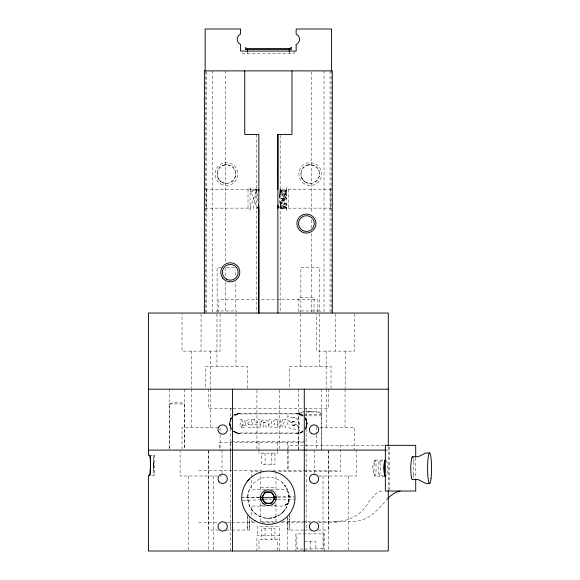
<?xml version="1.0" encoding="UTF-8"?>
<svg xmlns="http://www.w3.org/2000/svg" width="580" height="580" viewBox="0 0 580 580"><rect width="100%" height="100%" fill="white"/><g stroke="black" fill="none" stroke-linecap="round" stroke-linejoin="round"><path stroke-width="0.43" stroke-dasharray="2.9 2.17" d="M236.872 312.004L235.828 310.974L235.835 281.59M235.835 275.362L235.835 270.019M280.162 208.452L280.162 206.937L286.636 195.097L280.162 191.944L279.089 199.012M280.162 203.181L280.162 201.311M320.631 312.004L319.594 310.974L319.602 267.344L300.882 267.344L300.889 310.974L299.853 312.004M323.495 533.868L323.154 548.76L304.457 549.093M235.828 174.486L235.755 172.804M319.594 174.486L319.515 172.804M229.767 422.458L229.76 424.437M306.958 424.437L306.958 422.458M153.664 464.413L153.664 462.869L153.758 464.471M217.203 172.804L217.355 176.146L218.667 179.22M300.969 172.804L301.114 176.146L302.426 179.22M413.533 474.541L413.185 477.688M279.125 197.787L280.162 189.102L286.636 189.102L280.162 204.124L286.636 190.74L280.162 190.682L279.132 198.57M260.891 422.537L261.696 420.986L260.891 422.537L260.782 427.134L263.211 427.134L263.248 423.125L264.284 422.138L263.211 423.451M153.562 463.558L153.664 462.869M153.562 465.334L153.664 464.022L153.758 465.334M253.322 208.517L256.556 189.167L258.078 189.334M153.664 467.081L153.664 467.574L153.758 467.081M306.813 425.423L306.566 426.387M229.912 421.479L230.151 420.507M279.125 203.08L280.162 198.81L286.636 198.81L280.162 189.102L279.024 189.885M235.603 176.146L233.095 180.684L228.969 183.084M319.37 176.146L316.861 180.684L312.729 183.084M374.622 460.759L372.121 468.19L374.622 475.614M250.081 208.517L256.556 189.732L250.081 189.102L256.556 206.792L258.839 208.206L256.556 208.452L258.267 207.096M249.661 489.158C243.158 502.004 253.975 518.839 268.359 518.259M217.573 171.172L218.232 169.628M301.339 171.172L301.999 169.628M231.42 417.832C229.238 421.152 229.18 425.749 231.42 429.062M280.162 189.102L286.636 205.675L280.162 205.675L286.636 190.74L280.162 191.944L286.636 191.944L280.162 205.675L286.636 206.886L280.162 207.836L286.636 202.529L280.162 206.937M306.233 427.315L305.812 428.214M230.485 419.579L232.326 416.672A10.092 10.092 0 0 0 239.801 433.543L297.91 433.492M280.162 205.675L286.636 195.097M305.261 429.026C307.364 426.046 307.509 421.892 305.812 418.688M386.367 461.608L386.744 461.049C388.034 465.508 388.034 470.873 386.744 475.325L386.367 474.766M219.16 168.229L220.32 167.011M302.927 168.229L304.087 167.011M294.959 425.198L293.93 425.691L295.38 424.734L299.229 426.786L299.229 431.158L295.184 429.004A5.807 5.807 0 0 1 288.253 420.95L291.377 422.588A2.276 2.276 0 0 0 294.423 425.524M292.037 421.696L293.183 421.196L291.617 422.16L287.767 420.13L287.767 415.759L291.82 417.89L295.314 417.941L292.98 417.665M205.429 209.206L206.458 208.169L248.023 208.111L250.081 210.236L250.081 187.391L248.023 189.45L206.458 189.45L205.429 188.42M331.296 209.17L330.267 208.111L288.695 208.169L286.636 210.236L286.636 187.391L288.695 189.45L330.267 189.45L331.296 188.42M216.086 312.004L217.13 310.974L235.828 310.974M387.839 498.22C378.501 509.458 367.851 522.399 351.502 521.304L317.775 521.304M298.743 449.21L298.743 414.272L302.151 412.17L304.13 411.655M303.318 431.252L302.513 431.846A10.157 10.121 81.4 0 1 299.838 433.108A10.164 10.128 71.5 0 1 296.916 433.543A10.092 10.092 0 0 0 303.318 431.252L299.838 433.108M221.676 166.025L222.894 165.416M305.442 166.025L306.661 165.416M258.839 190.98L256.556 189.102L250.081 191.944L256.556 189.732L258.078 202.05M169.367 449.196L169.367 403.992C174.116 401.875 179.851 401.875 184.6 403.992L184.6 449.196M300.774 432.774L296.916 433.543M278.755 207.038L286.636 207.785L280.162 208.517L286.636 208.517L280.162 207.836L286.636 205.675L279.335 195.011M280.162 195.235L286.636 193.415M237.844 413.554L233.414 415.642A10.157 10.121 81.4 0 1 235.944 414.127A10.164 10.128 71.4 0 1 239.801 413.359L297.91 413.409M280.162 193.502L286.636 191.944L280.162 190.682L286.636 189.841M321.588 449.21L321.588 414.272C317.108 409.857 310.844 412.402 305.471 411.466M223.191 165.3L226.475 164.706L231.282 166.025M306.95 165.3L310.242 164.706L315.041 166.025M239.801 413.359L236.872 413.794L234.197 415.062A10.092 10.092 0 0 1 239.801 413.359L238.815 413.409M224.808 164.85L226.475 164.706M308.567 164.85L310.242 164.706M334.943 521.304C348.95 521.942 362.464 514.126 368.8 501.627C373.012 497.328 376.891 489.955 383.924 491.035M227.317 183.389L225.642 183.389M311.083 183.389L309.401 183.389M266.409 518.165L272.136 517.904L270.316 518.165L275.79 516.867L274.151 517.425L279.183 515.178L277.784 515.968L282.214 512.887L281.068 513.858L284.765 510.088L283.895 511.161L286.767 506.862L286.165 507.978L288.137 503.324L287.789 504.419L288.833 499.59A20.561 20.561 0 0 0 259.767 479.015A20.561 20.561 0 0 0 256.483 514.475A20.561 20.561 0 0 0 288.833 499.59L288.709 500.62L288.833 495.798L288.898 496.719L288.137 492.072L288.34 492.848L286.767 488.534L287.064 489.158L284.765 485.308L285.106 485.772L282.214 482.502M258.861 497.263L242.614 497.676L258.876 497.698M277.827 496.792L294.075 496.386M242.737 500.33L259.855 499.916M264.357 499.808L271.563 499.634M277.863 499.489L294.974 499.075M256.556 208.235L258.839 208.206M280.162 207.836L286.636 207.785M374.977 460.114L383.482 460.099M250.081 189.102L256.556 189.102M221.379 267.344L217.116 267.344L217.13 310.974M226.475 267.344L235.125 267.344M300.889 310.974L319.594 310.974M169.367 403.992L184.6 403.992M232.587 408.218L208.242 408.218L208.242 389.187M233.182 408.218L328.483 408.218L328.483 389.187M307.509 411.43L312.823 411.43M298.743 414.272L321.588 414.272M302.361 415.838L298.613 415.838L298.613 450.102M303.746 415.838L321.719 415.838L321.719 450.102M249.32 424.872L251.502 424.872L251.502 427.264L249.32 427.264A3.813 3.813 0 0 1 245.514 423.451A3.813 3.813 0 0 1 249.32 419.637L251.502 419.637L251.502 422.03L249.32 422.03A1.421 1.421 0 0 0 247.899 423.451A1.421 1.421 0 0 0 249.32 424.872L248.269 424.408L248.907 424.814M218.631 427.257L182.004 427.257L182.004 450.102M317.006 427.257L316.637 427.257L316.637 434.289M319.848 427.257L354.714 427.257L354.714 450.102M231.493 441.728L305.225 441.728M303.529 442.489L219.552 442.489L219.552 450.102M384.272 445.346L288.159 445.346L288.159 471.424M386.091 450.102L388.296 450.102M149.567 455.242L154.708 455.242L154.708 475.419L149.567 475.419M154.708 455.815L153.562 455.815L153.562 474.853L154.708 474.853M153.562 457.642L153.562 473.041M379.378 461.049L383.467 461.049M153.562 466.755L153.758 466.516M198.657 470.286L263.835 470.286M272.883 470.286L338.067 470.286M258.281 471.424L251.227 471.424L251.227 477.391M278.777 471.424L340.699 471.424L340.699 445.346M379.378 475.325A7.141 0.935 90 0 0 380.19 464.616A7.141 0.935 90 0 0 378.573 464.616A7.141 0.935 90 0 0 379.378 475.325L383.467 475.325M217.587 475.991L180.104 475.991L180.104 450.993M220.393 475.991L221.988 475.991M314.737 475.991L315.136 475.991M319.13 475.991L356.613 475.991L356.613 450.102M385.142 476.282L374.977 476.267A8.091 1.058 90 0 1 374.158 463.739A8.091 1.058 90 0 1 375.985 464.558A8.091 1.058 90 0 1 374.977 476.267M260.746 487.417L275.978 487.417M265.444 489.317L251.227 489.317L251.227 479.095M271.273 489.317L281.684 489.317A8.374 8.374 0 0 1 290.065 497.698A8.374 8.374 0 0 1 281.684 506.072L271.273 506.072M277.849 497.698L293.204 497.698M260.746 505.31L262.972 505.31M273.745 505.31L275.978 505.31M265.444 506.072L251.227 506.072L251.227 516.229M253.148 521.304L251.227 521.304L251.227 519.608M260.42 521.304L277.11 521.304M282.358 521.304L310.539 521.304M198.657 522.442L218.573 522.442M226.722 522.442L254.917 522.442M262.022 522.442L274.753 522.442M281.032 522.442L303.021 522.442M303.666 522.442L310.003 522.442M318.986 522.442L338.067 522.442M218.595 530.062L208.51 530.062L208.51 451.001M226.04 530.062L231.449 530.062M231.964 530.062L249.465 530.062L249.465 518.027M303.5 530.062L287.252 530.062L287.252 518.027M303.971 530.062L309.814 530.062M318.123 530.062L328.215 530.062L328.215 451.001M304.457 541.481L315.875 541.481L315.875 549.093M297.177 548.39L297.931 548.39M303.007 549.093L297.982 549.093L296.924 548.39L296.837 533.868M238.808 433.492L239.801 433.543A10.164 10.128 -71.9 0 1 235.944 432.774A10.128 10.092 -79 0 1 233.406 431.259M235.944 432.774L239.801 433.543M298.896 413.554L303.318 415.65A10.092 10.092 0 0 0 296.916 413.359L300.774 414.127M242.425 425.589L245.094 425.626L245.094 427.221L242.418 427.221A2.349 2.349 0 0 1 240.069 424.872L240.069 424.372A1.675 1.675 0 0 1 241.744 422.697C244.905 423.066 242.237 419.478 240.069 421.276L240.069 419.681L242.752 419.681A2.349 2.349 0 0 1 245.094 422.03L245.094 422.53A1.675 1.675 0 0 1 243.419 424.205L242.237 424.335L241.932 424.915L242.425 425.589L242.019 425.249M236.872 433.108L232.326 430.229L234.197 431.839L237.829 433.347M286.636 204.204L280.162 202.384L286.636 198.81L279.335 193.872M307.748 183.084L306.182 182.497M223.989 183.084L222.415 182.497M303.623 180.684L304.739 181.634M219.856 180.684L220.973 181.634M316.397 167.011L317.557 168.229M232.638 167.011L233.798 168.229M301.593 177.647L303.478 180.532M217.833 177.647L219.711 180.532M305.261 417.875L306.813 421.471M318.485 169.628L319.145 171.172M234.719 169.628L235.379 171.172M229.912 425.423L230.905 428.207A10.056 10.005 -89.3 0 1 230.912 418.688M413.192 458.693L413.533 461.847M415.708 457.888L415.708 478.493M389.818 447.006L389.818 490.201M388.296 446.622L388.296 489.738M354.714 313.918L354.714 351.11L316.637 351.11L316.637 313.918M348.326 475.991L348.326 550.094M345.194 351.11L345.194 388.296M345.035 389.187L345.035 427.257M335.675 313.918L335.675 351.11M331.18 71.26L331.18 312.127M331.028 388.303L331.028 366.342L289.456 366.342L289.456 388.303M330.267 189.45L330.267 208.111M330.042 70.883L330.042 312.134M328.425 450.102L328.425 550.101M326.315 389.187L326.315 427.257M326.156 351.11L326.156 388.296M324.445 551L324.445 533.868L295.887 533.868L295.887 551M324.039 70.883L324.039 312.142M323.024 475.991L323.024 551M321.588 389.187L321.588 412.032L298.743 412.032L298.743 389.187M321.204 412.032L321.204 415.838M319.761 313.939L319.761 366.342M317.855 312.149L317.855 299.708L218.863 299.708L218.863 312.149M316.637 435.167L316.637 450.102M314.737 450.102L314.737 473.316M314.048 312.142L314.048 297.808L298.816 297.808L298.816 312.142M311.395 71.782L311.395 213.643M311.395 219.972L311.395 228.1M311.395 233.523L311.395 312.134M310.162 541.481L310.162 549.093M306.153 408.218L306.153 530.062M300.723 313.939L300.723 366.342M299.128 412.032L299.128 415.838M294.248 51.845L294.248 53.367L242.469 53.367L242.469 51.845M289.304 51.083L289.304 53.367M289.304 514.141L289.304 530.062M289.144 516.794L289.144 530.062M288.695 189.45L288.695 208.169M287.397 442.489L287.397 450.305M287.397 451.175L287.397 470.286M287.397 516.309L287.397 550.137M280.162 135.365L280.162 312.134M279.785 390.079L279.785 450.102M279.785 551L279.785 535.768L256.94 535.768L256.94 551M279.4 535.768L279.4 526.633L257.317 526.633L257.317 535.768M277.719 442.489L277.719 450.486M277.719 451.37L277.719 453.147L258.999 453.147L258.999 451.37M277.719 550.123L277.719 539.581L258.999 539.581L258.999 550.123M275.978 471.185L275.978 491.963M275.978 503.425L275.978 522.442M274.956 453.147L274.956 464.573L261.769 464.573L261.769 453.147M274.956 539.581L274.956 528.155L261.769 528.155L261.769 539.581M271.657 453.147L271.657 464.573M271.657 528.155L271.657 539.581M265.06 453.147L265.06 464.573M265.06 528.155L265.06 539.581M260.746 471.185L260.746 491.963M260.746 503.425L260.746 522.442M258.999 442.489L258.999 450.486M256.94 390.079L256.94 450.102M256.556 134.466L256.556 312.134M249.32 516.309L249.32 530.062M248.023 189.45L248.023 208.111M247.573 516.794L247.573 530.062M247.421 51.083L247.421 53.367M247.421 515.025L247.421 530.062M247.261 388.303L247.261 366.342L205.697 366.342L205.697 388.303M235.995 313.939L235.995 366.342M230.572 408.218L230.572 530.062M230.289 442.489L230.289 450.305M230.289 451.175L230.289 470.286M230.289 522.442L230.289 550.137M225.323 70.883L225.323 263.342M225.323 267.858L225.323 275.986M225.323 282.315L225.323 313.033M221.988 450.102L221.988 473.316M220.081 313.918L220.081 351.11L182.004 351.11L182.004 313.918M220.081 428.134L220.081 431.65M220.081 435.167L220.081 450.102M216.956 313.939L216.956 366.342M213.701 475.991L213.701 551M212.686 70.883L212.686 312.142M210.562 351.11L210.562 388.296M210.402 389.187L210.402 427.257M208.3 450.102L208.3 550.101M206.683 71.782L206.683 312.134M206.458 189.45L206.458 208.169M205.537 71.26L205.537 312.127M201.042 313.918L201.042 351.11M191.683 389.187L191.683 427.257M191.523 351.11L191.523 388.296M188.391 475.991L188.391 551M184.73 389.187L184.73 449.21M169.237 389.187L169.237 449.21M292.574 421.37A2.276 2.276 0 0 1 295.597 424.299L298.714 425.981A5.807 5.807 0 0 0 294.161 417.687M261.225 421.674A3.77 3.77 0 0 1 268.315 423.451L268.315 427.134L265.887 427.134L265.887 423.451A1.341 1.341 0 0 0 263.748 422.378M305.312 418.963A9.519 9.519 0 0 1 305.312 427.938M303.13 430.657A9.519 9.519 0 0 1 296.916 432.97L239.801 432.97A9.519 9.519 0 0 1 233.769 430.81M303.13 416.244A9.519 9.519 0 0 0 296.916 413.932L239.801 413.932A9.519 9.519 0 0 0 232.993 416.802M231.202 427.518A9.519 9.519 0 0 1 231.202 419.384M413.547 461.774A11.419 1.232 89.9 0 1 413.562 474.701M304.87 417.245A10.092 10.092 0 0 1 304.87 429.657M296.916 413.366A10.136 10.099 -71.9 0 1 302.521 415.055M305.305 417.832A10.136 10.099 -71.9 0 1 306.247 419.579A10.056 10.005 -89.3 0 1 305.298 429.062M153.758 463.246L153.758 463.246M283.062 419.645L280.423 423.233L280.423 419.645L277.885 419.645L277.885 427.25L280.423 427.25L280.423 423.806L283.315 427.25L285.976 427.25L283.025 423.719L286.078 419.645L283.062 419.645M275.072 419.645L271.418 423.552L271.418 419.645L268.989 419.645L268.989 427.25L271.15 427.25L274.804 423.349L274.804 427.25L277.233 427.25L277.233 419.645L275.072 419.645M287.89 503.324L284.12 505.709L287.89 503.324M236.596 414.49L235.11 415.171L238.177 414.069L236.596 414.49M254.714 419.645L252.184 419.645L252.184 427.25L254.714 427.25L254.714 424.488L257.498 424.488L257.498 427.25L260.036 427.25L260.036 419.645L257.498 419.645L257.498 422.523L254.714 422.523L254.714 419.645M241.962 427.177L241.113 426.822L241.962 427.177M230.804 426.547L230.347 424.502L230.804 426.547M292.668 424.872A1.646 1.646 0 0 0 295.133 423.451A1.646 1.646 0 0 0 292.668 422.03A1.646 1.646 0 0 0 292.668 424.872M302.709 182.649A11.419 11.419 0 0 0 321.443 176.291A11.419 11.419 0 0 0 306.574 163.248A11.419 11.419 0 0 0 302.709 182.649M220.77 183.954A11.419 11.419 0 0 0 237.901 174.065A11.419 11.419 0 0 0 220.77 164.169A11.419 11.419 0 0 0 220.77 183.954M305.558 182.171A9.36 9.36 0 0 0 319.602 174.065A9.36 9.36 0 0 0 305.558 165.96A9.36 9.36 0 0 0 305.558 182.171M221.799 182.171A9.36 9.36 0 0 0 235.835 174.065A9.36 9.36 0 0 0 221.799 165.96A9.36 9.36 0 0 0 221.799 182.171"/><path stroke-width="0.87" d="M258.839 190.98L258.839 189.421M277.878 189.421L277.878 134.466L291.965 134.466L291.965 70.883M277.878 206.958L278.146 205.189M247.877 480.842L248.972 479.515L247.776 480.769M247.877 480.704L248.842 479.573M387.839 498.22C391.413 495.175 395.321 491.84 400.084 491.035M259.767 497.241L262.472 497.176M274.209 496.879L276.015 496.835M260.754 499.895L263.458 499.829M273.361 499.598L276.065 499.532M429.584 452.958L425.626 453.024L418.26 456.764L412.409 456.764M148.429 389.187L388.296 389.187M148.429 450.102L385.396 450.102M149.567 455.242L148.429 455.242L148.429 313.033L388.296 313.033L388.296 445.752M150.155 473.548A10.15 0.848 -89 0 1 149.567 475.397L148.429 475.419L148.429 551L388.296 551L388.296 490.644M412.409 479.609L418.26 479.609L425.626 483.35L429.584 483.415M259.775 497.698L276.036 497.698M273.144 494.573L273.398 495.001M263.581 500.823L263.32 500.388M411.532 477.681L411.053 474.527A11.412 1.805 90 0 1 410.778 465.928L411.532 458.686A11.419 1.472 -88.7 0 1 412.953 457.743M384.438 473.911L384.62 474.911A8.091 1.044 89 0 0 385.439 476.115M258.404 204.682L258.839 208.206L258.839 313.033L258.839 134.466L244.753 134.466L244.753 70.883M415.708 456.989L415.708 445.346L385.345 445.346L385.345 491.035L415.708 491.035L415.708 479.385M332.325 313.033L332.325 70.883L204.392 70.883L204.392 313.033M331.564 70.883L331.564 29L296.155 29L296.155 34.046A5.713 5.713 0 0 1 296.155 44.515L296.155 51.083L240.562 51.083L240.562 44.515A5.713 5.713 0 0 1 240.562 34.046L240.562 29L205.153 29L205.153 70.883M304.282 389.187L304.282 551M289.304 48.416L289.304 51.714M277.878 134.466L277.878 313.033M247.421 48.416L247.421 51.714M232.435 389.187L232.435 551M150.155 457.113A10.15 0.848 89 0 0 149.567 455.271A10.136 0.972 89.7 0 1 150.488 459.897M150.133 457.584A10.056 1.022 89.9 0 1 150.401 470.141A10.136 0.884 -89.2 0 1 149.567 475.419M150.343 460.803A10.056 0.913 -89.5 0 1 150.075 472.403M384.46 473.78A8.091 1.16 89.8 0 1 384.12 468.19M384.054 468.19A8.091 1.225 -90 0 1 384.424 462.369M385.337 460.23A8.091 1.058 -90 0 1 385.432 460.411A8.091 1.022 -89.3 0 0 384.438 462.434M385.432 475.962A8.091 1.058 -90 0 1 384.105 469.677A8.091 1.058 -90 0 1 385.048 460.128M412.692 479.348A11.419 1.508 88.7 0 1 411.524 477.811M278.088 206.465L277.878 208.206L278.11 206.451M265.06 491.985L261.769 497.698L265.06 503.404L271.657 503.404L274.956 497.698L271.657 491.985L265.06 491.985M291.204 47.524L290.312 48.416L246.413 48.416L245.514 47.524L245.514 49.561L291.204 49.561L291.204 47.524M218.957 481.697A4.683 4.683 0 0 0 226.998 480.639A4.683 4.683 0 0 0 222.06 474.208A4.683 4.683 0 0 0 218.957 481.697M220.327 530.497A4.683 4.683 0 0 0 227.353 526.444A4.683 4.683 0 0 0 220.327 522.391A4.683 4.683 0 0 0 220.327 530.497M311.707 530.497A4.683 4.683 0 0 0 318.732 526.444A4.683 4.683 0 0 0 311.707 522.391A4.683 4.683 0 0 0 311.707 530.497M310.336 481.697A4.683 4.683 0 0 0 318.376 480.639A4.683 4.683 0 0 0 313.439 474.208A4.683 4.683 0 0 0 310.336 481.697M255.04 520.76A26.637 26.637 0 0 0 294.995 497.698A26.637 26.637 0 0 0 255.04 474.628A26.637 26.637 0 0 0 255.04 520.76M265.176 502.432A5.713 5.713 0 0 0 274.057 498.082A5.713 5.713 0 0 0 265.85 492.565A5.713 5.713 0 0 0 265.176 502.432M263.146 503.643A7.91 7.91 0 0 0 276.116 499.242A7.91 7.91 0 0 0 265.821 490.209A7.91 7.91 0 0 0 263.146 503.643M431.078 478.232A15.232 1.987 -90 0 0 429.976 453.248A15.232 1.987 -90 0 0 427.707 473.084A15.232 1.987 -90 0 0 431.078 478.232M311.707 433.593A4.683 4.683 0 0 0 318.732 429.541A4.683 4.683 0 0 0 311.707 425.488A4.683 4.683 0 0 0 311.707 433.593M220.327 433.593A4.683 4.683 0 0 0 227.353 429.541A4.683 4.683 0 0 0 220.327 425.488A4.683 4.683 0 0 0 220.327 433.593M222.735 278.088A9.519 9.519 0 0 0 239.083 275.935A9.519 9.519 0 0 0 229.042 262.856A9.519 9.519 0 0 0 222.735 278.088M301.673 231.804A9.519 9.519 0 0 0 315.955 223.561A9.519 9.519 0 0 0 301.673 215.318A9.519 9.519 0 0 0 301.673 231.804M226.352 279.111A7.873 7.873 0 0 0 238.155 272.296A7.873 7.873 0 0 0 226.352 265.481A7.873 7.873 0 0 0 226.352 279.111M302.499 230.376A7.873 7.873 0 0 0 314.302 223.561A7.873 7.873 0 0 0 302.499 216.746A7.873 7.873 0 0 0 302.499 230.376"/></g></svg>
